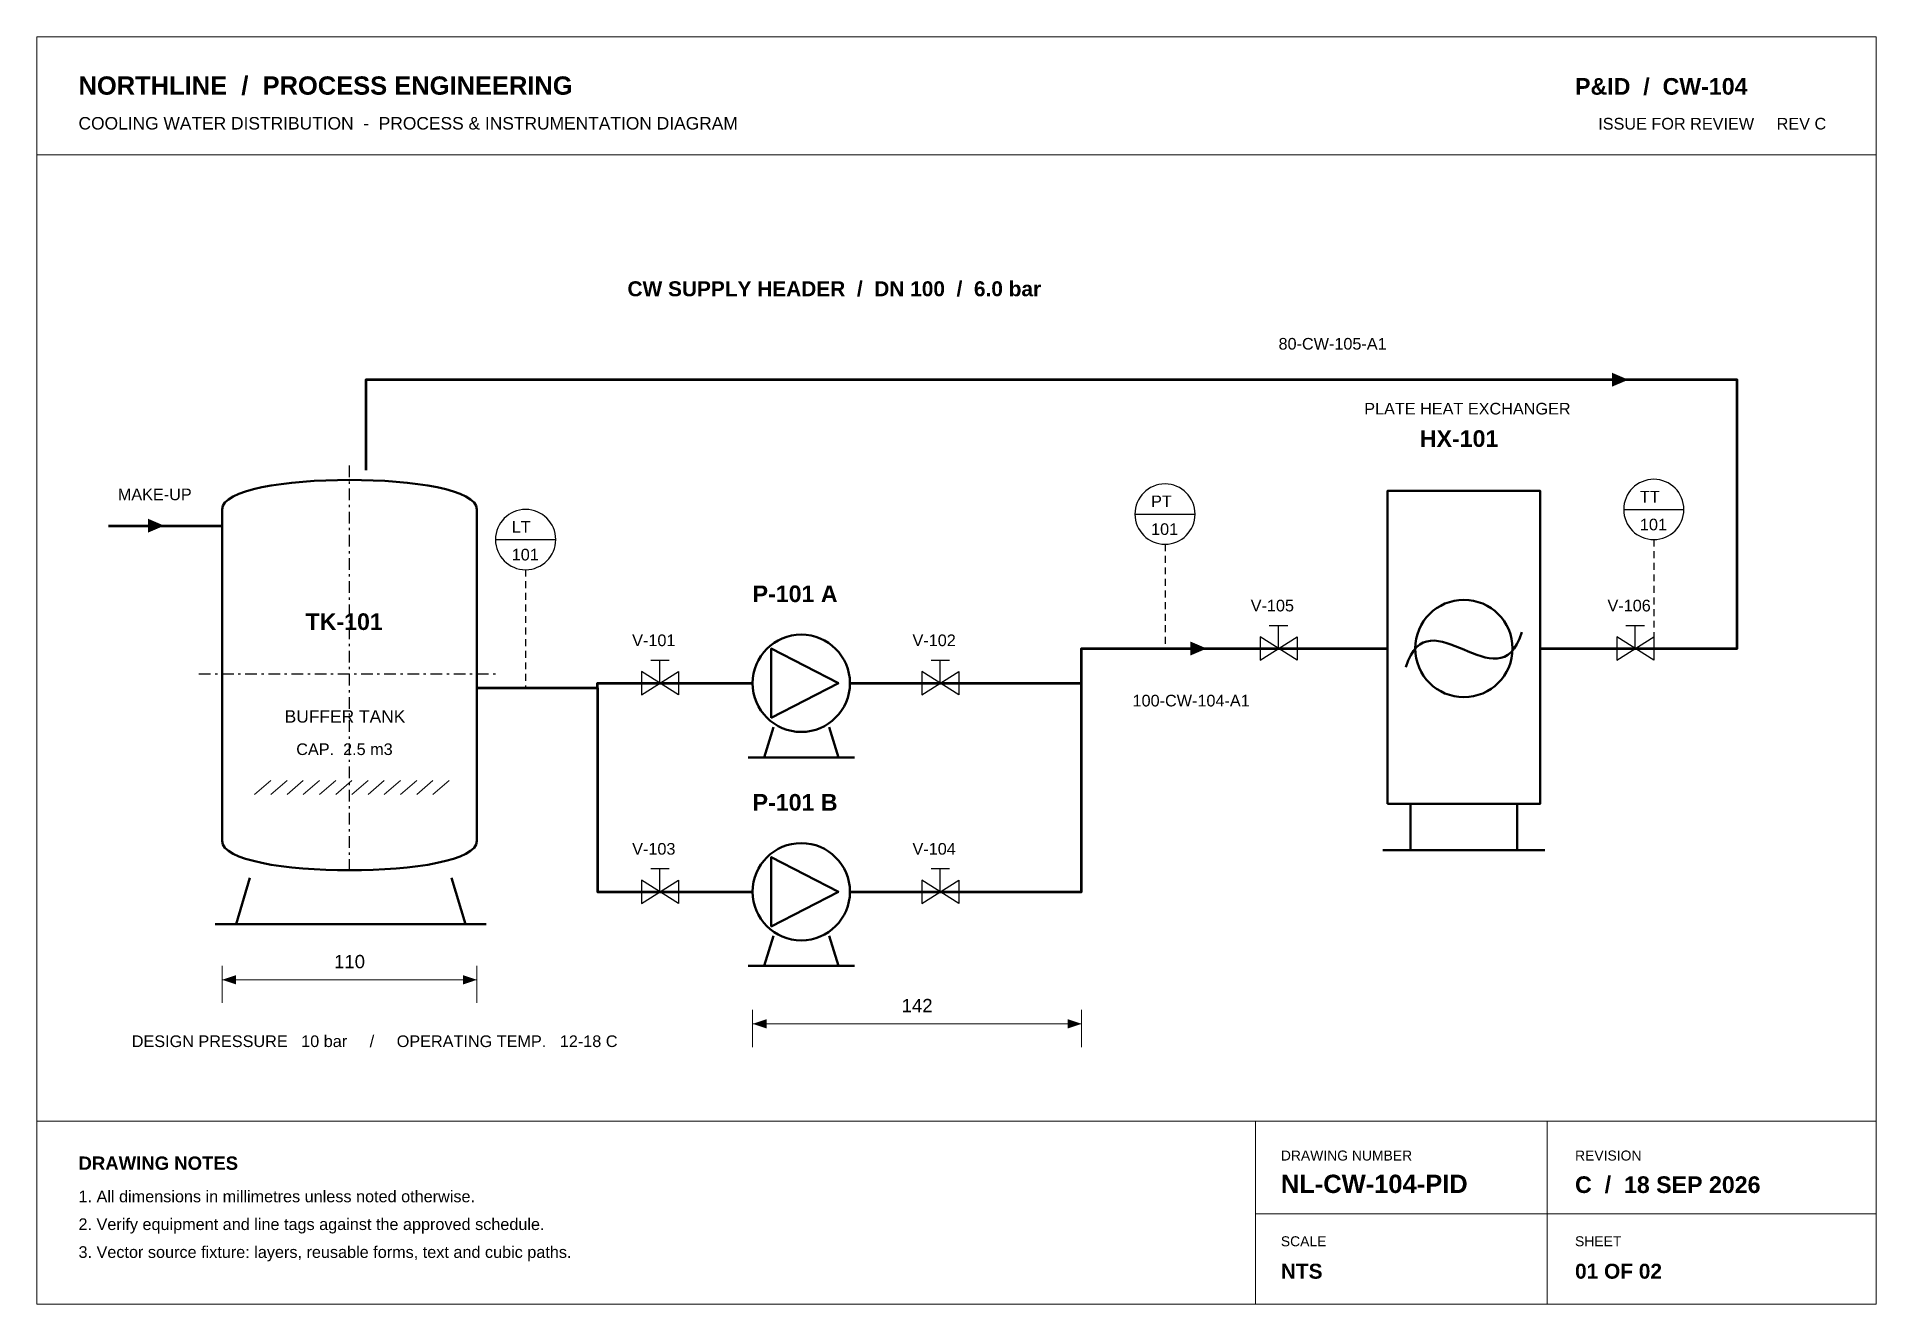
# Model space of a CAD drawing. Header units: millimetres. Extents: x 8 to 289, y 8 to 201.
import ezdxf
from ezdxf.enums import TextEntityAlignment as Align

# ---------------------------------------------------------------- set-up
doc = ezdxf.new("R2010")
doc.units = ezdxf.units.MM
doc.linetypes.add('RV_DASH_11BE837B', pattern=[1.763889, 1.058333, -0.705556])
doc.linetypes.add('RV_DASH_F9F191B4', pattern=[3.527778, 1.763889, -0.705556, 0.352778, -0.705556])
for name, color, linetype, true_color in [('A-ANNOTATION', 127, 'CONTINUOUS', 0x2a3540), ('A-SHEET', 117, 'CONTINUOUS', 0x1e2d3c), ('H-HATCH', 8, 'CONTINUOUS', 0x697f85), ('I-INSTRUMENTS', 35, 'CONTINUOUS', 0x8d5b34), ('P-EQUIPMENT', 137, 'CONTINUOUS', 0x1b4459), ('P-PIPEWORK', 144, 'CONTINUOUS', 0x1c677c)]:
    doc.layers.add(name, color=color, linetype=linetype, true_color=true_color)
doc.styles.add('RV_3291BAF8', font='arialbd.ttf')
doc.styles.add('RV_BDCF0158', font='arial.ttf')

# ---------------------------------------------------------------- blocks, each defined once
blk = doc.blocks.new('PDF_FORM_4FBBE2D5_0')
at = {"layer": 'P-PIPEWORK', "color": 144, "lineweight": 30, "true_color": 0x1c677c}
for p, q in [((-4, 10), (4, 10)), ((0, 0), (0, 10))]:
    blk.add_line(p, q, dxfattribs=at)
blk.add_lwpolyline([(-8, -5), (8, 5), (8, -5), (-8, 5)], close=True, dxfattribs=at)

msp = doc.modelspace()

# ---------------------------------------------------------------- hatches: boundary and pattern name
at = {"layer": 'A-ANNOTATION', "lineweight": 18, "true_color": 0x2a3540}
for points in [[(38.81, 58.56), (36.69, 57.86), (38.81, 57.15)], [(75.49, 57.86), (73.38, 58.56), (73.38, 57.15)], [(119.59, 51.86), (117.47, 51.15), (119.59, 50.45)], [(167.57, 51.15), (165.45, 51.86), (165.45, 50.45)]]:
    msp.add_hatch(color=127, dxfattribs=at).paths.add_polyline_path(points, flags=0)
at = {"layer": 'P-PIPEWORK', "lineweight": 53, "true_color": 0x1c677c}
for points in [[(248.36, 148.17), (250.82, 149.22), (248.36, 150.28)], [(25.4, 125.94), (27.87, 127), (25.4, 128.06)], [(184.15, 107.24), (186.62, 108.3), (184.15, 109.36)]]:
    msp.add_hatch(color=144, dxfattribs=at).paths.add_polyline_path(points, flags=0)

# ---------------------------------------------------------------- linework, layer by layer
at = {"layer": 'A-ANNOTATION', "color": 127, "lineweight": 18, "true_color": 0x2a3540}
for p, q in [((36.69, 54.33), (36.69, 59.97)), ((75.49, 54.33), (75.49, 59.97)), ((36.69, 57.86), (75.49, 57.86)), ((117.47, 47.62), (117.47, 53.27)), ((167.57, 47.62), (167.57, 53.27)), ((117.47, 51.15), (167.57, 51.15))]:
    msp.add_line(p, q, dxfattribs=at)
at = {"layer": 'A-SHEET', "color": 117, "lineweight": 20, "true_color": 0x1e2d3c}
for p, q in [((8.47, 183.44), (288.57, 183.44)), ((8.47, 36.34), (288.57, 36.34)), ((194.03, 8.47), (194.03, 36.34)), ((238.48, 8.47), (238.48, 36.34)), ((194.03, 22.23), (288.57, 22.23))]:
    msp.add_line(p, q, dxfattribs=at)
msp.add_lwpolyline([(8.47, 8.47), (288.57, 8.47), (288.57, 201.44), (8.47, 201.44)], close=True, dxfattribs=at)
at = {"layer": 'H-HATCH', "color": 8, "lineweight": 13, "true_color": 0x697f85}
for p, q in [((41.63, 86.08), (44.1, 88.19)), ((44.1, 86.08), (46.57, 88.19)), ((46.57, 86.08), (49.04, 88.19)), ((49.04, 86.08), (51.51, 88.19)), ((51.51, 86.08), (53.98, 88.19)), ((53.98, 86.08), (56.44, 88.19)), ((56.44, 86.08), (58.91, 88.19)), ((58.91, 86.08), (61.38, 88.19)), ((61.38, 86.08), (63.85, 88.19)), ((63.85, 86.08), (66.32, 88.19)), ((66.32, 86.08), (68.79, 88.19)), ((68.79, 86.08), (71.26, 88.19))]:
    msp.add_line(p, q, dxfattribs=at)
at = {"layer": 'I-INSTRUMENTS', "color": 35, "linetype": 'RV_DASH_F9F191B4', "lineweight": 25, "true_color": 0x8d5b34}
for p, q in [((56.09, 74.44), (56.09, 136.88)), ((33.16, 104.42), (79.02, 104.42))]:
    msp.add_line(p, q, dxfattribs=at)
at = {"layer": 'I-INSTRUMENTS', "color": 35, "lineweight": 25, "true_color": 0x8d5b34}
for p, q in [((250.12, 129.47), (259.29, 129.47)), ((175.68, 128.76), (184.86, 128.76)), ((78.32, 124.88), (87.49, 124.88))]:
    msp.add_line(p, q, dxfattribs=at)
at = {"layer": 'I-INSTRUMENTS', "color": 35, "linetype": 'RV_DASH_11BE837B', "lineweight": 25, "true_color": 0x8d5b34}
for p, q in [((180.27, 124.18), (180.27, 108.3)), ((254.71, 124.88), (254.71, 108.3)), ((82.9, 120.3), (82.9, 102.31))]:
    msp.add_line(p, q, dxfattribs=at)
at = {"layer": 'I-INSTRUMENTS', "color": 35, "lineweight": 25, "true_color": 0x8d5b34}
for points in [[(180.27, 133.35), (177.74, 133.35), (175.68, 131.3), (175.68, 128.76)], [(184.86, 128.76), (184.86, 131.3), (182.8, 133.35), (180.27, 133.35)], [(254.71, 134.06), (252.17, 134.06), (250.12, 132), (250.12, 129.47)], [(259.29, 129.47), (259.29, 132), (257.24, 134.06), (254.71, 134.06)], [(82.9, 129.47), (80.37, 129.47), (78.32, 127.42), (78.32, 124.88)], [(87.49, 124.88), (87.49, 127.42), (85.44, 129.47), (82.9, 129.47)], [(250.12, 129.47), (250.12, 126.94), (252.17, 124.88), (254.71, 124.88)], [(254.71, 124.88), (257.24, 124.88), (259.29, 126.94), (259.29, 129.47)], [(175.68, 128.76), (175.68, 126.23), (177.74, 124.18), (180.27, 124.18)], [(180.27, 124.18), (182.8, 124.18), (184.86, 126.23), (184.86, 128.76)], [(78.32, 124.88), (78.32, 122.35), (80.37, 120.3), (82.9, 120.3)], [(82.9, 120.3), (85.44, 120.3), (87.49, 122.35), (87.49, 124.88)]]:
    msp.add_open_spline(points, degree=3, dxfattribs=at)
at = {"layer": 'P-EQUIPMENT', "color": 137, "lineweight": 50, "true_color": 0x1b4459}
for p, q in [((36.69, 129.47), (36.69, 79.02)), ((75.49, 79.02), (75.49, 129.47)), ((120.65, 96.31), (119.24, 91.72)), ((129.12, 96.31), (130.53, 91.72)), ((116.77, 91.72), (133, 91.72)), ((217.66, 84.67), (217.66, 77.61)), ((233.89, 84.67), (233.89, 77.61)), ((213.43, 77.61), (238.12, 77.61)), ((40.92, 73.38), (38.81, 66.32)), ((71.61, 73.38), (73.73, 66.32)), ((35.63, 66.32), (76.91, 66.32)), ((120.65, 64.56), (119.24, 59.97)), ((129.12, 64.56), (130.53, 59.97)), ((116.77, 59.97), (133, 59.97))]:
    msp.add_line(p, q, dxfattribs=at)
for points in [[(214.14, 84.67), (237.42, 84.67), (237.42, 132.29), (214.14, 132.29)], [(120.3, 97.72), (130.53, 103.01), (120.3, 108.3)], [(120.3, 65.97), (130.53, 71.26), (120.3, 76.55)]]:
    msp.add_lwpolyline(points, close=True, dxfattribs=at)
for points in [[(75.49, 129.47), (75.49, 135.47), (36.69, 135.47), (36.69, 129.47)], [(216.96, 105.48), (220.49, 116.77), (231.07, 99.48), (234.6, 110.77)], [(225.78, 115.71), (221.69, 115.71), (218.37, 112.39), (218.37, 108.3)], [(233.19, 108.3), (233.19, 112.39), (229.87, 115.71), (225.78, 115.71)], [(124.88, 110.42), (120.79, 110.42), (117.47, 107.1), (117.47, 103.01)], [(132.29, 103.01), (132.29, 107.1), (128.97, 110.42), (124.88, 110.42)], [(218.37, 108.3), (218.37, 104.21), (221.69, 100.89), (225.78, 100.89)], [(225.78, 100.89), (229.87, 100.89), (233.19, 104.21), (233.19, 108.3)], [(117.47, 103.01), (117.47, 98.92), (120.79, 95.6), (124.88, 95.6)], [(124.88, 95.6), (128.97, 95.6), (132.29, 98.92), (132.29, 103.01)], [(36.69, 79.02), (36.69, 73.03), (75.49, 73.03), (75.49, 79.02)], [(124.88, 78.67), (120.79, 78.67), (117.47, 75.35), (117.47, 71.26)], [(132.29, 71.26), (132.29, 75.35), (128.97, 78.67), (124.88, 78.67)], [(117.47, 71.26), (117.47, 67.17), (120.79, 63.85), (124.88, 63.85)], [(124.88, 63.85), (128.97, 63.85), (132.29, 67.17), (132.29, 71.26)]]:
    msp.add_open_spline(points, degree=3, dxfattribs=at)
at = {"layer": 'P-PIPEWORK', "color": 144, "lineweight": 53, "true_color": 0x1c677c}
msp.add_line((19.4, 127), (36.69, 127), dxfattribs=at)
for points in [[(237.42, 108.3), (267.41, 108.3), (267.41, 149.22), (58.56, 149.22), (58.56, 135.47)], [(132.29, 103.01), (167.57, 103.01), (167.57, 108.3), (214.14, 108.3)], [(75.49, 102.31), (93.84, 102.31), (93.84, 103.01), (117.47, 103.01)], [(93.84, 102.31), (93.84, 71.26), (117.47, 71.26)], [(132.29, 71.26), (167.57, 71.26), (167.57, 103.01)]]:
    msp.add_lwpolyline(points, dxfattribs=at)

# ---------------------------------------------------------------- block references
at = {"layer": 'P-PIPEWORK', "color": 144, "lineweight": 30, "true_color": 0x1c677c, "xscale": 0.3527777778, "yscale": 0.3527777778}
for p in [(197.56, 108.3), (251.88, 108.3), (103.36, 103.01), (146.05, 103.01), (103.36, 71.26), (146.05, 71.26)]:
    msp.add_blockref('PDF_FORM_4FBBE2D5_0', p, dxfattribs=at)

# ---------------------------------------------------------------- texts
at = {"layer": 'A-ANNOTATION', "color": 127, "lineweight": 18, "true_color": 0x2a3540}
for s, height, style, p, p2 in [('CW SUPPLY HEADER  /  DN 100  /  6.0 bar', 2.2797, 'RV_3291BAF8', (98.42, 161.93), (161.41, 161.93)), ('80-CW-105-A1', 1.7731, 'RV_BDCF0158', (197.56, 153.81), (214.02, 153.81)), ('PLATE HEAT EXCHANGER', 1.7731, 'RV_BDCF0158', (210.61, 143.93), (242.03, 143.93)), ('HX-101', 2.533, 'RV_3291BAF8', (219.07, 138.99), (231.03, 138.99)), ('MAKE-UP', 1.773, 'RV_BDCF0158', (20.81, 130.88), (32.06, 130.88)), ('P-101 A', 2.533, 'RV_3291BAF8', (117.47, 115.36), (130.41, 115.36)), ('V-105', 1.773, 'RV_BDCF0158', (193.32, 113.95), (199.91, 113.95)), ('V-106', 1.773, 'RV_BDCF0158', (247.65, 113.95), (254.24, 113.95)), ('TK-101', 2.533, 'RV_3291BAF8', (49.39, 111.12), (61.15, 111.12)), ('V-101', 1.773, 'RV_BDCF0158', (99.13, 108.66), (105.72, 108.66)), ('V-102', 1.773, 'RV_BDCF0158', (141.82, 108.66), (148.41, 108.66)), ('100-CW-104-A1', 1.7731, 'RV_BDCF0158', (175.33, 99.48), (193.17, 99.48)), ('BUFFER TANK', 1.8997, 'RV_BDCF0158', (46.21, 97.01), (64.59, 97.01)), ('CAP.  2.5 m3', 1.7731, 'RV_BDCF0158', (47.98, 92.08), (62.66, 92.08)), ('P-101 B', 2.533, 'RV_3291BAF8', (117.47, 83.61), (130.41, 83.61)), ('V-103', 1.773, 'RV_BDCF0158', (99.13, 76.91), (105.72, 76.91)), ('V-104', 1.773, 'RV_BDCF0158', (141.82, 76.91), (148.41, 76.91)), ('110', 2.026, 'RV_BDCF0158', (53.74, 59.62), (58.45, 59.62)), ('142', 2.026, 'RV_BDCF0158', (140.17, 52.92), (144.88, 52.92)), ('DESIGN PRESSURE   10 bar     /     OPERATING TEMP.   12-18 C', 1.7731, 'RV_BDCF0158', (22.93, 47.62), (96.9, 47.62))]:
    msp.add_text(s, height=height, dxfattribs=dict(at, style=style)).set_placement(p, p2, align=Align.FIT)
at = {"layer": 'A-SHEET', "color": 117, "lineweight": 20, "true_color": 0x1e2d3c}
for s, height, style, p, p2 in [('NORTHLINE  /  PROCESS ENGINEERING', 2.7862, 'RV_3291BAF8', (14.82, 192.62), (90.07, 192.62)), ('P&ID  /  CW-104', 2.5329, 'RV_3291BAF8', (242.71, 192.62), (268.98, 192.62)), ('COOLING WATER DISTRIBUTION  -  PROCESS & INSTRUMENTATION DIAGRAM', 1.8997, 'RV_BDCF0158', (14.82, 187.32), (115.22, 187.32)), ('ISSUE FOR REVIEW     REV C', 1.7731, 'RV_BDCF0158', (246.24, 187.32), (280.96, 187.32)), ('DRAWING NOTES', 2.0264, 'RV_3291BAF8', (14.82, 28.93), (39.12, 28.93)), ('DRAWING NUMBER', 1.5198, 'RV_BDCF0158', (197.91, 30.34), (217.9, 30.34)), ('REVISION', 1.52, 'RV_BDCF0158', (242.71, 30.34), (252.83, 30.34)), ('NL-CW-104-PID', 2.7862, 'RV_3291BAF8', (197.91, 25.4), (226.36, 25.4)), ('C  /  18 SEP 2026', 2.5329, 'RV_3291BAF8', (242.71, 25.4), (270.95, 25.4)), ('1. All dimensions in millimetres unless noted otherwise.', 1.7731, 'RV_BDCF0158', (14.82, 23.99), (75.2, 23.99)), ('2. Verify equipment and line tags against the approved schedule.', 1.7731, 'RV_BDCF0158', (14.82, 19.76), (85.78, 19.76)), ('3. Vector source fixture: layers, reusable forms, text and cubic paths.', 1.7731, 'RV_BDCF0158', (14.82, 15.52), (89.89, 15.52)), ('SCALE', 1.52, 'RV_BDCF0158', (197.91, 17.29), (204.85, 17.29)), ('SHEET', 1.52, 'RV_BDCF0158', (242.71, 17.29), (249.77, 17.29)), ('NTS', 2.28, 'RV_3291BAF8', (197.91, 12.35), (204.26, 12.35)), ('01 OF 02', 2.28, 'RV_3291BAF8', (242.71, 12.35), (255.95, 12.35))]:
    msp.add_text(s, height=height, dxfattribs=dict(at, style=style)).set_placement(p, p2, align=Align.FIT)
at = {"layer": 'I-INSTRUMENTS', "color": 35, "lineweight": 25, "true_color": 0x8d5b34, "style": 'RV_BDCF0158'}
for s, p, p2 in [('TT', (252.59, 130.53), (255.61, 130.53)), ('PT', (178.15, 129.82), (181.31, 129.82)), ('LT', (80.79, 125.94), (83.67, 125.94)), ('101', (178.15, 125.59), (182.27, 125.59)), ('101', (252.59, 126.29), (256.71, 126.29)), ('101', (80.79, 121.71), (84.91, 121.71))]:
    msp.add_text(s, height=1.773, dxfattribs=at).set_placement(p, p2, align=Align.FIT)

doc.saveas('drawing.dxf')
